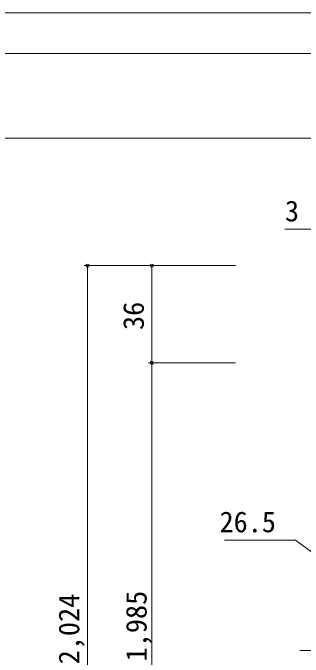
# Model space of a CAD drawing. Units: millimetres on the paper, enlarged 10 times, with parts at other scales. Extents: x -2000 to 2000, y -1385 to 1385.
# Drawn here: x -1454 to -1094, y 589 to 1385 of the extents above; entities that cross this region are included whole.
import ezdxf
from ezdxf.enums import TextEntityAlignment as Align

# ---------------------------------------------------------------- set-up
doc = ezdxf.new("R2010")
doc.units = ezdxf.units.MM
doc.header["$LTSCALE"] = 10
doc.header["$PDMODE"] = 32
doc.header["$PDSIZE"] = 4
doc.linetypes.add('DOUBLE_CHAIN2', pattern=[12.8, 9, -1, 0.6, -0.6, 0.6, -1])
for name, color, linetype, lineweight in [('1-0_H-SYM', 7, 'Continuous', 20), ('1-1_0', 7, 'Continuous', 20), ('2-0_18', 7, 'Continuous', 18), ('3-0', 7, 'Continuous', 20)]:
    doc.layers.add(name, color=color, linetype=linetype, lineweight=lineweight)
doc.styles.add('ＭＳ ゴシック', font='')
doc.styles.get('ＭＳ ゴシック').set_extended_font_data('MS Gothic')

msp = doc.modelspace()

# ---------------------------------------------------------------- linework, layer by layer
at = {"layer": '1-0_H-SYM'}
for p, q in [((-1950, 1335), (380, 1335)), ((-1950, 1230), (380, 1230))]:
    msp.add_line(p, q, dxfattribs=at)
at = {"layer": '1-1_0'}
for p, q in [((-1950, 1335), (380, 1335)), ((-1950, 1230), (380, 1230))]:
    msp.add_line(p, q, dxfattribs=at)
msp.add_lwpolyline([(-2000, -1385), (2000, -1385), (2000, 1385), (-2000, 1385)], close=True, dxfattribs=at)
at = {"layer": '2-0_18', "color": 4, "lineweight": 9}
for p, q in [((-1219.94, 1072.6), (-1365.53, 1072.6)), ((-1361.36, 1072.6), (-1361.36, 128.78)), ((-1178.07, 1072.6), (-1286.01, 1072.6)), ((-1281.85, 952.6), (-1281.85, 1072.6)), ((-1178.07, 952.6), (-1286.01, 952.6)), ((-1281.85, 952.6), (-1281.85, 138.78)), ((-1103.91, 733.33), (-1191.63, 733.33)), ((-1032.43, 680.5), (-1103.91, 733.33))]:
    msp.add_line(p, q, dxfattribs=at)
msp.add_lwpolyline([(-1076.6, 1117.52), (-1086.6, 1117.52), (-1116.88, 1117.52)], dxfattribs=at)
at = {"layer": '2-0_18', "color": 4}
for p in [(-1361.36, 1072.6), (-1281.85, 1072.6), (-1281.85, 952.6)]:
    msp.add_point(p, dxfattribs=at)
at = {"layer": '3-0', "linetype": 'DOUBLE_CHAIN2'}
msp.add_line((-496.6, 597.12), (-1103.27, 597.12), dxfattribs=at)

# ---------------------------------------------------------------- texts
at = {"layer": '2-0_18', "style": 'ＭＳ ゴシック'}
for s, p in [('3', (-1116.88, 1119.6)), ('26.5', (-1197.88, 735.41))]:
    msp.add_text(s, height=25.66, dxfattribs=at).set_placement(p, align=Align.BOTTOM_LEFT)
for s, p in [('36', (-1283.93, 993.05)), ('枠外H:2,024', (-1363.86, 474.92)), ('枠内IH:1,985', (-1280.46, 461.12))]:
    msp.add_text(s, height=25.66, rotation=90, dxfattribs=at).set_placement(p, align=Align.BOTTOM_LEFT)

doc.saveas('drawing.dxf')
